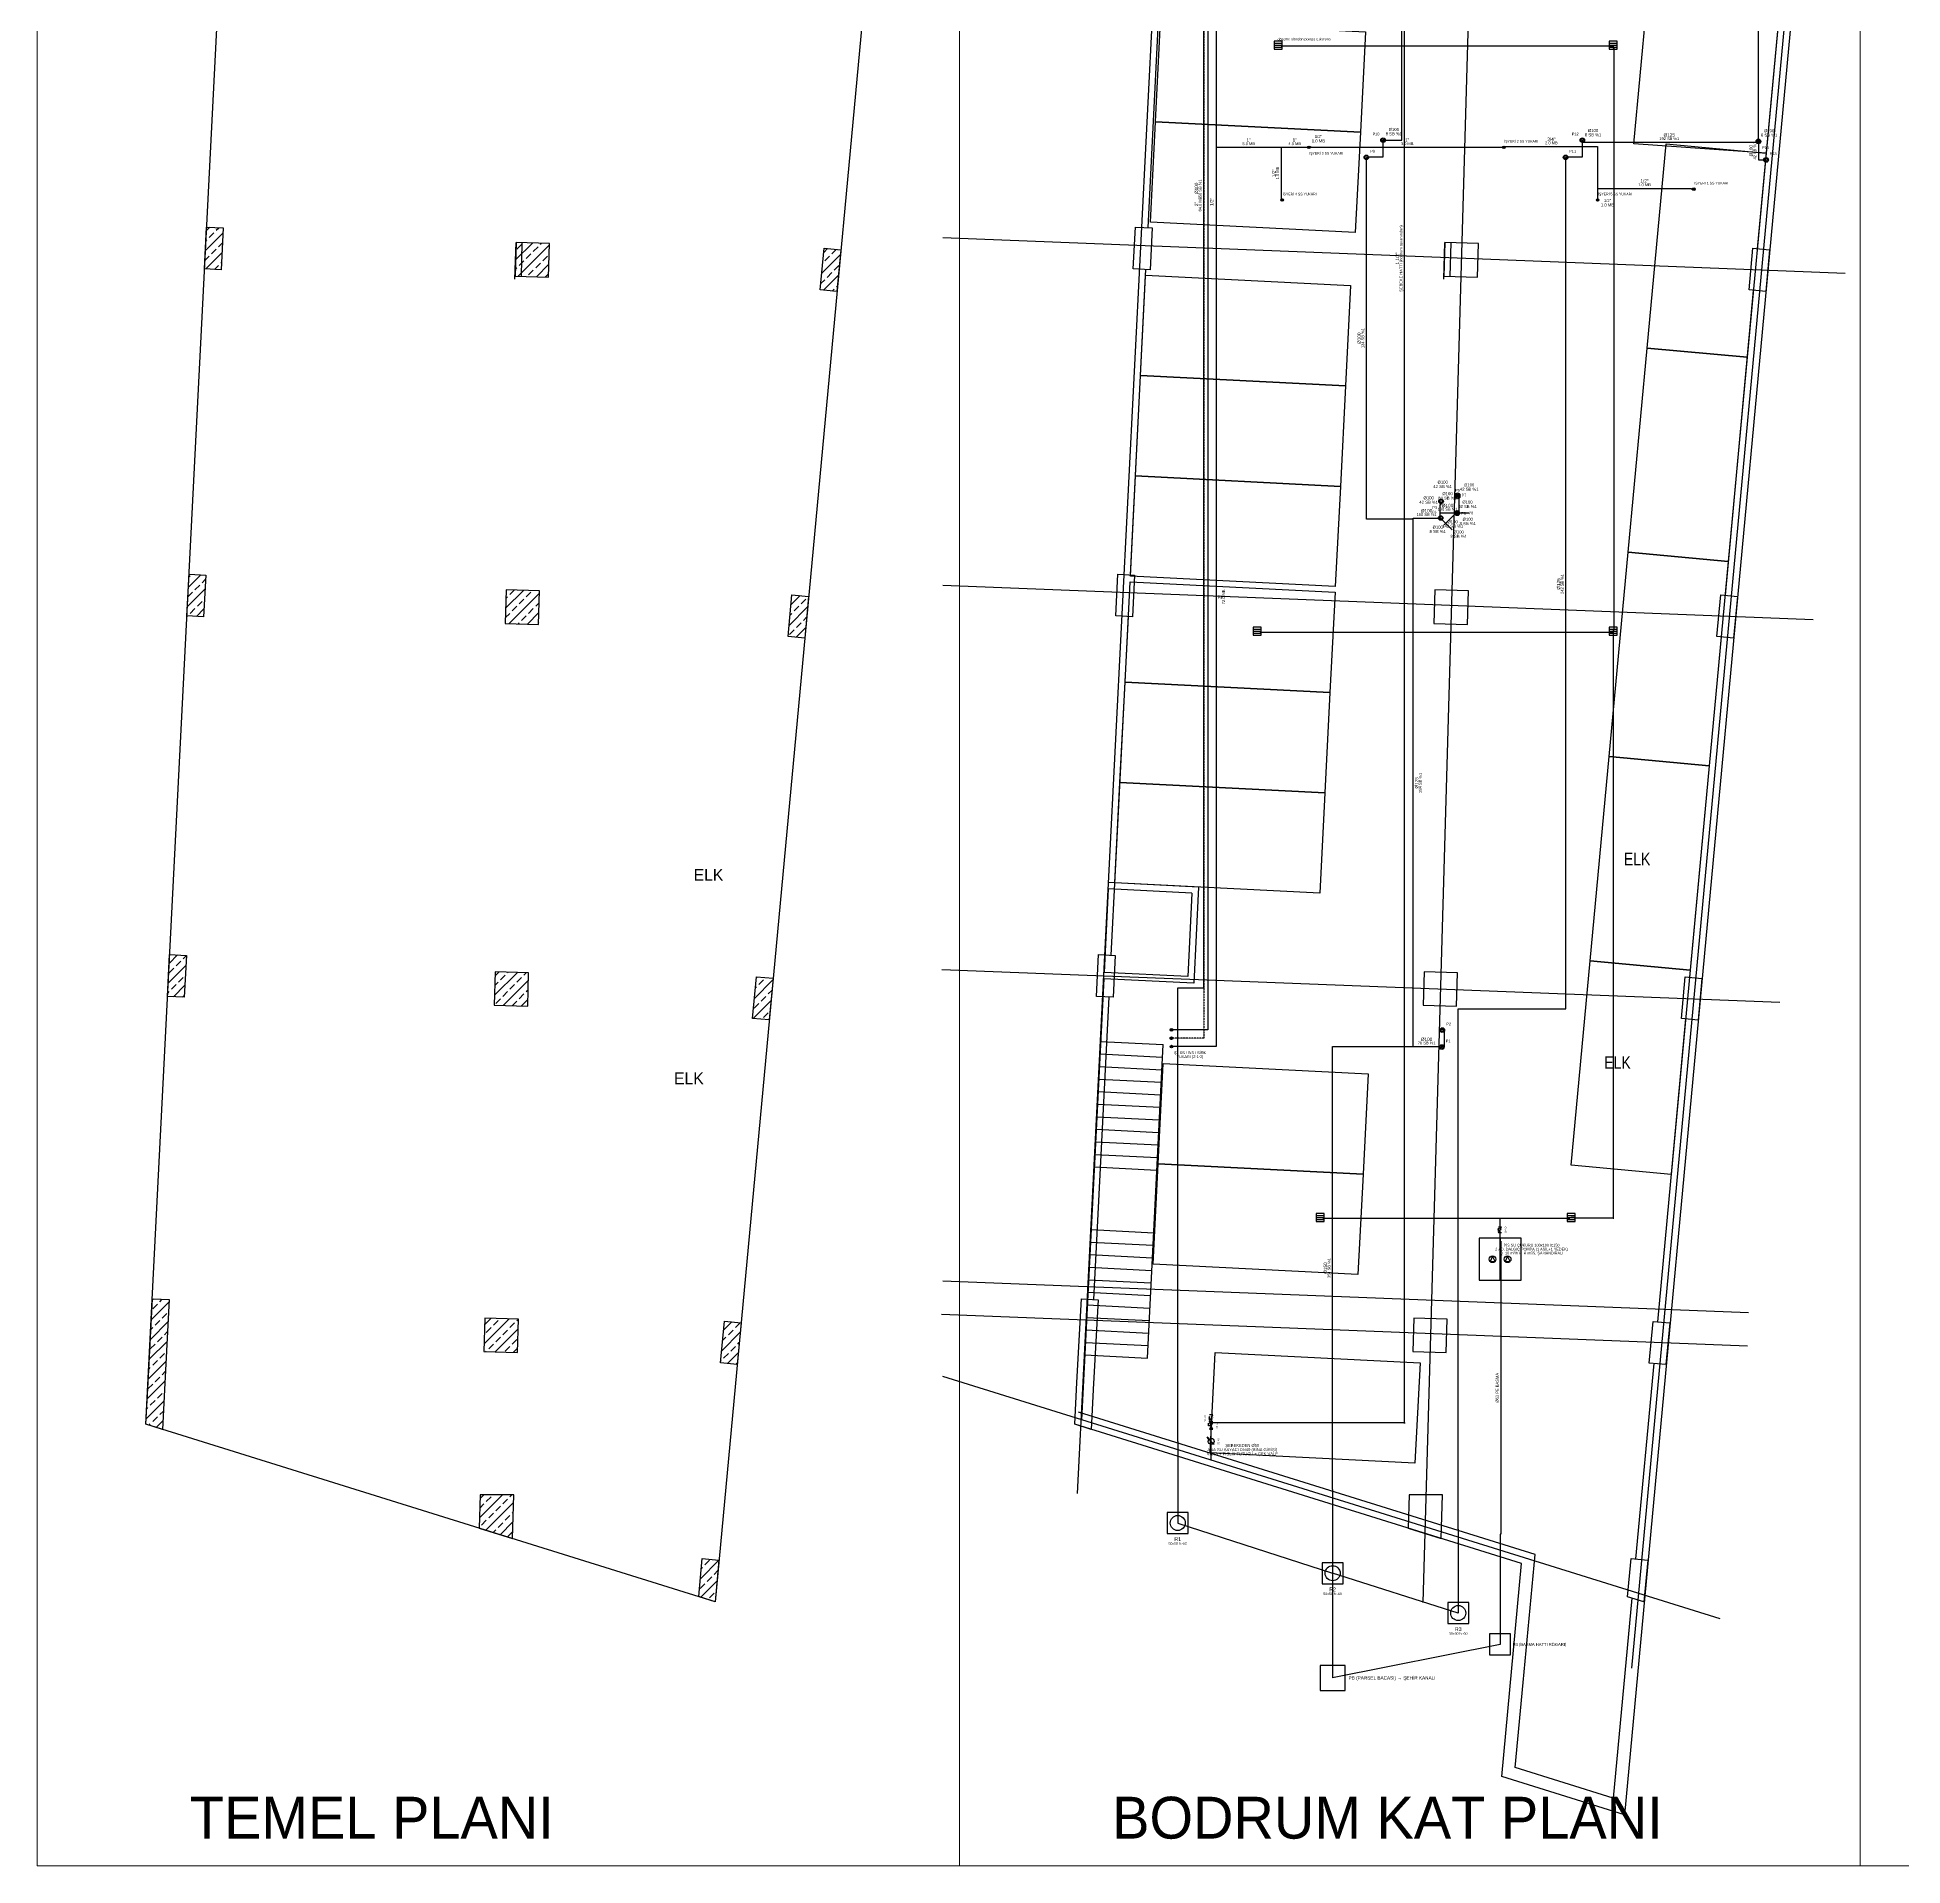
# Model space of a CAD drawing. Header units: centimetres. Extents: x 247996 to 315152, y -468471 to -440326.
# Drawn here: x 248039 to 252495, y -447827 to -443459 of the extents above; entities that cross this region are included whole.
import ezdxf
from ezdxf.enums import TextEntityAlignment as Align

# ---------------------------------------------------------------- set-up
doc = ezdxf.new("R2010")
doc.units = ezdxf.units.CM
doc.linetypes.add('0', pattern=[500, 500])
doc.linetypes.add('BASMA HATTI', pattern=[0.375, 0.25, -0.125])
for name, color, linetype, lineweight in [('SCOTT-ANTED', 144, 'CONTINUOUS', 0), ('SCOTT-MTY-PISSU-CAP', 211, 'CONTINUOUS', 30), ('SCOTT-MTY-SICAKSU-BORU', 1, 'BASMA HATTI', 30), ('SCOTT-MTY-SOGUKSU-BORU', 5, '0', 30), ('SCOTT-MTY-TEMIZSU-CAP', 101, 'CONTINUOUS', 30)]:
    doc.layers.add(name, color=color, linetype=linetype, lineweight=lineweight)
for name, color, linetype in [('SCOTT-MIM-GUNCEL-BODRUM', 8, 'Continuous'), ('SCOTT-MKDU0', 50, 'CONTINUOUS'), ('SCOTT-MTY-CİHAZ', 135, 'Continuous'), ('SCOTT-MTY-PISSU-BORU', 6, 'PIS'), ('SCOTT-MTY-PISSU-KOLON', 211, 'Continuous'), ('SCOTT-MTY-PISSU-KOLONNO', 211, 'Continuous'), ('SCOTT-MTY-ROGAR', 5, 'CONTINUOUS'), ('SCOTT-MTY-SAYAC', 3, 'Continuous'), ('SCOTT-MTY-SIRKULASYON-BORU', 31, 'Continuous'), ('SCOTT-MTY-TES-SAFT', 8, 'Continuous'), ('SCOTT-MTY-VANA', 1, 'Continuous')]:
    doc.layers.add(name, color=color, linetype=linetype)
doc.styles.add('CAP', font='wturkce.SHX', dxfattribs={"width": 0.65})
doc.styles.add('ROTAS', font='arial.ttf')
doc.styles.add('style1', font='AcadEref.ttf')
doc.linetypes.add('PIS', pattern='A,2.5,-0.09,[")",Standard,S=0.1,R=0,X=0,Y=-0.05],-0.035', length=2.625)

# ---------------------------------------------------------------- blocks, each defined once
blk = doc.blocks.new('T-KOLON-T')
blk.add_hatch(color=7).paths.add_polyline_path([(3, 0), (2.8, 1.1), (2.1, 2.1), (1.1, 2.8), (0, 3), (-1.1, 2.8), (-2.1, 2.1), (-2.8, 1.1), (-3, 0), (-2.8, -1.1), (-2.1, -2.1), (-1.1, -2.8), (0, -3), (1.1, -2.8), (2.1, -2.1), (2.8, -1.1)])
blk.add_circle((0, 0), 3)
blk = doc.blocks.new('MTY-SU SAYACI')
at = {"layer": 'SCOTT-MTY-VANA'}
blk.add_hatch(color=256, dxfattribs=at).paths.add_polyline_path([(9.8, 9.8), (5.6, 7), (7, 5.6)])
for p, q in [((-7.3, -7.3), (6.3, 6.3)), ((5.6, 7), (9.8, 9.8)), ((7, 5.6), (5.6, 7)), ((7, 5.6), (9.8, 9.8))]:
    blk.add_line(p, q, dxfattribs=at)
blk.add_circle((0, 0), 7, dxfattribs=at)
blk.add_attdef('CAP', (-2.3, -1.2), '', height=2.5, rotation=45, dxfattribs=at)
blk = doc.blocks.new('MTY-KURESEL VANA')
at = {"layer": 'SCOTT-MTY-VANA'}
for p, q in [((0, 0), (0, 8)), ((0, 8), (8, 8))]:
    blk.add_line(p, q, dxfattribs=at)
blk.add_lwpolyline([(-10, 5), (-10, -5), (10, 5), (10, -5), (-10, 5)], dxfattribs=at)
blk.add_attdef('CAP', (-1.1, -2.7), '', height=2.5, dxfattribs=at)
blk = doc.blocks.new('MTY-CEKVALF VANA')
at = {"layer": 'SCOTT-MTY-VANA'}
h = blk.add_hatch(color=256, dxfattribs=at)
edge = h.paths.add_edge_path()
edge.add_arc((-10, 5), 1.41, 180, 540, ccw=False)
for p, q in [((-10, -5), (-10, 5)), ((-10, 5), (10, -5)), ((-5.6, 5), (5.6, 5)), ((5.6, 5), (0, 7.3)), ((10, -5), (10, 5))]:
    blk.add_line(p, q, dxfattribs=at)
at = {"layer": 'SCOTT-MTY-VANA', "style": 'CAP', "width": 0.65}
blk.add_attdef('CAP', text='', height=5, rotation=153.4349, dxfattribs=at).set_placement((0, 0), align=Align.CENTER)
blk = doc.blocks.new('T-KOLON-P')
for radius in [5.5, 3.5]:
    blk.add_circle((0, 0), radius)
blk = doc.blocks.new('T-POMPA')
blk.add_lwpolyline([(-5, -6), (7, 0), (-5, 6)], close=True)
blk.add_circle((0, 0), 8)
blk = doc.blocks.new('T-YER-SUZGECI')
for p, q in [((-6, 4), (6, 4)), ((-6, 0), (6, 0)), ((-6, -4), (6, -4))]:
    blk.add_line(p, q)
blk.add_lwpolyline([(-8, -8), (8, -8), (8, 8), (-8, 8)], close=True)

msp = doc.modelspace()

# ---------------------------------------------------------------- linework, layer by layer
at = {"layer": 'SCOTT-ANTED'}
for p, q in [((248038.8, -440326.5), (248038.8, -447826.5)), ((250241.9, -440326.5), (250241.9, -447826.5)), ((252393.4, -440326.5), (252393.4, -447826.5)), ((276712.4, -447826.5), (248038.8, -447826.5))]:
    msp.add_line(p, q, dxfattribs=at)
at = {"layer": 'SCOTT-MIM-GUNCEL-BODRUM'}
for p, q in [((250523.5, -446937.7), (250734.2, -442784.9)), ((251474.6, -442784.9), (251348.2, -447197.8)), ((252271.7, -442784.9), (251847, -447355.1)), ((250201.8, -443937.6), (252357.5, -444022.3)), ((251398.7, -444037.2), (251401.2, -443949.7)), ((251413.9, -444030.1), (251416.2, -443950.1)), ((250201.8, -444768.2), (252280.6, -444850)), ((250821.1, -445324.3), (250821.1, -445324.3)), ((250597.2, -445493.2), (250587.1, -445692.9)), ((250797, -445503.3), (250597.2, -445493.2)), ((250812.7, -445489.1), (250598, -445478.2)), ((250812.7, -445489.1), (250801.1, -445718.8)), ((250797, -445503.3), (250786.8, -445703)), ((250199.3, -445685.6), (252201.2, -445764.3)), ((250586.3, -445707.9), (250532.9, -446761.4)), ((250801.1, -445718.8), (250586.3, -445707.9)), ((250786.8, -445703), (250587.1, -445692.9)), ((250577.2, -445887.7), (250727, -445895.3)), ((250578.7, -445857.7), (250728.5, -445865.3)), ((250690.6, -446614.3), (250728.5, -445865.3)), ((250575.7, -445917.6), (250725.5, -445925.2)), ((250572.7, -445977.5), (250722.5, -445985.1)), ((250574.2, -445947.6), (250724, -445955.2)), ((250571.1, -446007.5), (250720.9, -446015.1)), ((250571.1, -446007.5), (250720.9, -446015.1)), ((250568.1, -446067.4), (250717.9, -446075)), ((250569.6, -446037.5), (250719.4, -446045.1)), ((250566.6, -446097.4), (250716.4, -446105)), ((250563.5, -446157.3), (250713.4, -446164.9)), ((250565.1, -446127.4), (250714.9, -446134.9)), ((250554.4, -446337.1), (250704.2, -446344.7)), ((250555.9, -446307.1), (250705.8, -446314.7)), ((250552.9, -446367), (250702.7, -446374.6)), ((250201.8, -446429.5), (252126.8, -446505.2)), ((250549.9, -446427), (250699.7, -446434.6)), ((250551.4, -446397), (250701.2, -446404.6)), ((250548.4, -446456.9), (250698.2, -446464.5)), ((250548.4, -446456.9), (250698.2, -446464.5)), ((250198.6, -446509.5), (252123.7, -446585.1)), ((250545.3, -446516.9), (250695.1, -446524.4)), ((250546.8, -446486.9), (250696.6, -446494.5)), ((250543.8, -446546.8), (250693.6, -446554.4)), ((250540.8, -446606.7), (250690.6, -446614.3)), ((250542.3, -446576.8), (250692.1, -446584.4)), ((252058.8, -447237.2), (250201.8, -446658.2))]:
    msp.add_line(p, q, dxfattribs=at)
for points in [[(250405.6, -440499), (252222.4, -440505.1), (252252.9, -443150.8), (251829.9, -447705.1), (251537.1, -447613.8), (251584.3, -447105), (250517, -446772.2)], [(250692.1, -443914.2), (250728.6, -443195)], [(251897.6, -443225.6), (252213.7, -443247.8), (252168.4, -443735.7), (251852.3, -443713.5), (251897.6, -443225.6)], [(252213.7, -443247.8), (252147.2, -443964.2)], [(251211.5, -443446.1), (251199.4, -443685.8), (250710, -443661), (250722.1, -443421.3), (251211.5, -443446.1)], [(251199.4, -443685.8), (251187.2, -443925.5), (250697.9, -443900.7), (250710, -443661), (251199.4, -443685.8)], [(251929.4, -443713.5), (252168.4, -443735.7), (252123.1, -444223.6), (251884.1, -444201.4), (251929.4, -443713.5)], [(250662, -443912.6), (250701.9, -443914.7), (250696.9, -444014.5), (250656.9, -444012.5), (250662, -443912.6)], [(251401.2, -443949.7), (251398.9, -444029.6), (251478.9, -444031.9), (251481.2, -443952), (251401.2, -443949.7)], [(252137.1, -443963.2), (252176.9, -443966.9), (252167.6, -444066.5), (252127.8, -444062.8), (252137.1, -443963.2)], [(250650.1, -444743.2), (250687.1, -444014)], [(251175.8, -444052.4), (251163.6, -444292.1), (250674.2, -444267.3), (250686.4, -444027.6), (251175.8, -444052.4)], [(252137.9, -444063.7), (252070.3, -444791.9)], [(251884.1, -444201.4), (252123.1, -444223.6), (252077.8, -444711.5), (251838.8, -444689.3), (251884.1, -444201.4)], [(251163.6, -444292.1), (251151.5, -444531.8), (250662.1, -444507), (250674.2, -444267.3), (251163.6, -444292.1)], [(251151.5, -444531.8), (251139.3, -444771.4), (250650, -444746.7), (250662.1, -444507), (251151.5, -444531.8)], [(251838.8, -444689.3), (252077.8, -444711.5), (252032.5, -445199.4), (251793.5, -445177.2), (251838.8, -444689.3)], [(250620, -444741.7), (250659.9, -444743.7), (250654.8, -444843.6), (250614.9, -444841.5), (250620, -444741.7)], [(251138.7, -444784.6), (251126.5, -445024.3), (250637.2, -444999.6), (250649.3, -444759.9), (251138.7, -444784.6)], [(251377.4, -444779.3), (251375.1, -444859.3), (251455.1, -444861.6), (251457.4, -444781.6), (251377.4, -444779.3)], [(252060.1, -444791), (252100, -444794.7), (252090.7, -444894.3), (252050.9, -444890.6), (252060.1, -444791)], [(250604.1, -445651.9), (250645.1, -444843.1)], [(252061.1, -444891.5), (251985.6, -445704.3)], [(251126.5, -445024.3), (251114.4, -445264), (250625, -445239.2), (250637.2, -444999.6), (251126.5, -445024.3)], [(251793.5, -445177.2), (252032.5, -445199.4), (251987.2, -445687.3), (251748.2, -445665.1), (251793.5, -445177.2)], [(251114.4, -445264), (251102.3, -445503.7), (250612.9, -445478.9), (250625, -445239.2), (251114.4, -445264)], [(250573.8, -445650.3), (250613.7, -445652.4), (250608.6, -445752.2), (250568.7, -445750.2), (250573.8, -445650.3)], [(251748.2, -445665.1), (251987.2, -445687.3), (251941.9, -446175.2), (251702.9, -446153), (251748.2, -445665.1)], [(251351.3, -445691.3), (251349, -445771.3), (251429, -445773.6), (251431.3, -445693.6), (251351.3, -445691.3)], [(251975.2, -445703.4), (252015, -445707.1), (252005.8, -445806.6), (251966, -445802.9), (251975.2, -445703.4)], [(250562.5, -446474.1), (250599.1, -445751.7)], [(251976.3, -445803.9), (251909.2, -446527.3)], [(251217.9, -445935.2), (251205.8, -446174.9), (250716.4, -446150.1), (250728.5, -445910.4), (251217.9, -445935.2)], [(251205.8, -446174.9), (251193.6, -446414.6), (250704.3, -446389.8), (250716.4, -446150.1), (251205.8, -446174.9)], [(250522.1, -446672.3), (250533, -446472.6)], [(250533, -446472.6), (250573, -446474.6), (250562, -446674.4)], [(251326.8, -446518.6), (251324.5, -446598.6), (251404.4, -446600.9), (251406.7, -446520.9), (251326.8, -446518.6)], [(251898.7, -446526.3), (251938.6, -446530), (251929.3, -446629.6), (251889.5, -446625.9), (251898.7, -446526.3)], [(251341.8, -446625.6), (251329.7, -446865.3), (250840.3, -446840.5), (250852.5, -446600.9), (251341.8, -446625.6)], [(250855.4, -446622.3), (250855.4, -446622.3)], [(251899.9, -446626.9), (251856.5, -447093.8)], [(250562, -446674.3), (250556.4, -446784.5), (250517, -446772.2), (250522.1, -446672.3)], [(250536.9, -446673), (250536.9, -446673)], [(250536.9, -446673.1), (250536.9, -446673.1)], [(251847.9, -447187.2), (251803.5, -447665.4), (251569.2, -447592.4), (251588.1, -447388.8), (251616.5, -447083.6), (250526, -446743.5)], [(251315.5, -446940.5), (251313.2, -447020.4), (251392.6, -447045.2), (251395.6, -446940.5), (251315.5, -446940.5)], [(251846.1, -447092.9), (251885.9, -447096.6), (251876.7, -447196.1), (251837.6, -447184), (251846.1, -447092.9)]]:
    msp.add_lwpolyline(points, dxfattribs=at)
at = {"layer": 'SCOTT-MKDU0', "color": 8, "ltscale": 0.03}
for p, q in [((248438.2, -444012.4), (248443.2, -443912.5)), ((248440.4, -443968.3), (248482.6, -443926.2)), ((248442.8, -443921), (248450.9, -443912.9)), ((248443.2, -443912.5), (248483.2, -443914.6)), ((248449.2, -443937.1), (248460.4, -443925.9)), ((248466, -443920.3), (248472.3, -443914)), ((248483.2, -443914.6), (248478.1, -444014.4)), ((248439.2, -443992), (248449.2, -443982)), ((248441.1, -444012.5), (248480.2, -443973.5)), ((248441.6, -443944.7), (248443.5, -443942.7)), ((248454.8, -443976.4), (248466, -443965.2)), ((248471.6, -443959.6), (248481.4, -443949.8)), ((249179.9, -444037), (249182.4, -443949.6)), ((249182.4, -443949.6), (249180.2, -444029.5)), ((249181.3, -443990.8), (249221.4, -443950.7)), ((249262.4, -443951.8), (249182.4, -443949.6)), ((249184.4, -443965.2), (249195.6, -443954)), ((249187.2, -444029.7), (249262.3, -443954.6)), ((249195.1, -444029.9), (249197.4, -443950)), ((249206.9, -443987.6), (249218.1, -443976.4)), ((249223.7, -443970.8), (249234.9, -443959.6)), ((249240.5, -443954), (249243.2, -443951.3)), ((249246.2, -443993.3), (249257.4, -443982)), ((249260.1, -444031.8), (249262.4, -443951.8)), ((249909, -444062.7), (249918.3, -443963.1)), ((249912.8, -444022.6), (249957.1, -443978.3)), ((249917.4, -443973.1), (249926.6, -443963.9)), ((249918.3, -443963.1), (249958.1, -443966.8)), ((249919.7, -443993.3), (249930.9, -443982)), ((249936.5, -443976.4), (249947.1, -443965.8)), ((249958.1, -443966.8), (249948.9, -444066.4)), ((248478.1, -444014.4), (248438.2, -444012.4)), ((248462.5, -444013.6), (248471.6, -444004.5)), ((248477.2, -443998.9), (248479, -443997.1)), ((249180.2, -444029.5), (249260.1, -444031.8)), ((249180.6, -444013.9), (249184.4, -444010.1)), ((249190, -444004.5), (249201.3, -443993.3)), ((249212.5, -444026.9), (249223.7, -444015.7)), ((249229.3, -444010.1), (249240.5, -443998.9)), ((249230.9, -444031), (249261, -444000.9)), ((249252.7, -444031.6), (249260.3, -444024)), ((249916.9, -444063.4), (249952.5, -444027.8)), ((249925.3, -444032.6), (249936.5, -444021.3)), ((249942.1, -444015.7), (249953.3, -444004.5)), ((249948.9, -444066.4), (249909, -444062.7)), ((249910.5, -444047.4), (249919.7, -444038.2)), ((249937.4, -444065.3), (249942.1, -444060.6)), ((249947.7, -444055), (249950.2, -444052.6)), ((248396.1, -444841.4), (248401.2, -444741.6)), ((248399.6, -444772.4), (248429.1, -444743)), ((248401.2, -444741.6), (248441.2, -444743.6)), ((248441.2, -444743.6), (248436.1, -444843.4)), ((248397.2, -444819.7), (248439.4, -444777.5)), ((248398.6, -444795.9), (248409.9, -444784.6)), ((248400.8, -444748.8), (248404.3, -444745.4)), ((248415.5, -444779), (248426.7, -444767.8)), ((248432.3, -444762.2), (248440.6, -444753.9)), ((249158.7, -444779.2), (249156.4, -444859.2)), ((249157.4, -444822.9), (249199.9, -444780.4)), ((249238.6, -444781.5), (249158.7, -444779.2)), ((249165.7, -444859.5), (249238.5, -444786.7)), ((249167.6, -444790.3), (249178, -444779.8)), ((249206.9, -444795.9), (249218.1, -444784.6)), ((249236.4, -444861.5), (249238.6, -444781.5)), ((248404.3, -444835.2), (248415.5, -444823.9)), ((248419.3, -444842.6), (248437, -444824.8)), ((248421.1, -444818.3), (248432.3, -444807.1)), ((248437.9, -444801.5), (248438.2, -444801.2)), ((249158.1, -444799.7), (249162, -444795.9)), ((249173.2, -444829.5), (249184.4, -444818.3)), ((249190, -444812.7), (249201.3, -444801.5)), ((249212.5, -444835.2), (249223.7, -444823.9)), ((249229.3, -444818.3), (249237.8, -444809.8)), ((249832.1, -444890.5), (249841.4, -444790.9)), ((249834.6, -444864.1), (249878.9, -444819.8)), ((249839.2, -444814.6), (249861.1, -444792.7)), ((249841.4, -444790.9), (249881.2, -444794.6)), ((249846.7, -444829.5), (249857.9, -444818.3)), ((249863.5, -444812.7), (249874.8, -444801.5)), ((249881.2, -444794.6), (249872, -444894.2)), ((249880.4, -444795.9), (249881.2, -444795.1)), ((248436.1, -444843.4), (248396.1, -444841.4)), ((248397.9, -444841.5), (248398.6, -444840.8)), ((249156.4, -444859.2), (249236.4, -444861.5)), ((249156.8, -444846), (249167.6, -444835.2)), ((249187.5, -444860.1), (249190, -444857.6)), ((249195.6, -444852), (249206.9, -444840.8)), ((249209.4, -444860.7), (249237.2, -444832.9)), ((249234.9, -444857.6), (249236.5, -444856)), ((249835.5, -444885.7), (249846.7, -444874.5)), ((249836.9, -444839.4), (249841.1, -444835.2)), ((249851.4, -444892.3), (249874.3, -444869.3)), ((249852.3, -444868.8), (249863.5, -444857.6)), ((249869.2, -444852), (249876.6, -444844.6)), ((249872, -444894.2), (249832.1, -444890.5)), ((248349.9, -445750.1), (248355, -445650.2)), ((248351.6, -445718.5), (248393.7, -445676.4)), ((248354, -445671.2), (248374, -445651.2)), ((248355, -445650.2), (248394.9, -445652.2)), ((248370.6, -445677.1), (248381.8, -445665.8)), ((248387.4, -445660.2), (248394.9, -445652.7)), ((248394.9, -445652.2), (248389.9, -445752.1)), ((248353.7, -445693.9), (248365, -445682.7)), ((248359.4, -445733.2), (248370.6, -445722)), ((248364.2, -445750.8), (248391.3, -445723.7)), ((248376.2, -445716.3), (248387.4, -445705.1)), ((249132.6, -445691.2), (249130.3, -445771.2)), ((249130.9, -445747.4), (249185.6, -445692.7)), ((249131.6, -445724.3), (249139.5, -445716.3)), ((249132.3, -445701.1), (249141.9, -445691.5)), ((249212.5, -445693.5), (249132.6, -445691.2)), ((249145.1, -445710.7), (249156.4, -445699.5)), ((249151.4, -445771.8), (249212, -445711.2)), ((249162, -445693.9), (249163.7, -445692.1)), ((249167.6, -445733.2), (249178.8, -445722)), ((249184.4, -445716.3), (249195.6, -445705.1)), ((249201.3, -445699.5), (249207.4, -445693.4)), ((249210.2, -445773.5), (249212.5, -445693.5)), ((249747.2, -445802.8), (249756.5, -445703.2)), ((249751.7, -445755.2), (249796.1, -445710.9)), ((249756.4, -445705.7), (249758.6, -445703.4)), ((249756.5, -445703.2), (249796.3, -445706.9)), ((249762.5, -445722), (249773.7, -445710.7)), ((249796.3, -445706.9), (249787, -445806.5)), ((248389.9, -445752.1), (248349.9, -445750.1)), ((248350.5, -445742.1), (248353.7, -445738.8)), ((248385.5, -445751.9), (248390.1, -445747.3)), ((249133.9, -445766.9), (249145.1, -445755.6)), ((249150.7, -445750), (249162, -445738.8)), ((249173.2, -445772.4), (249184.4, -445761.3)), ((249190, -445755.6), (249201.3, -445744.4)), ((249195.1, -445773), (249210.7, -445757.4)), ((249206.9, -445738.8), (249211.3, -445734.3)), ((249748.9, -445803), (249791.4, -445760.4)), ((249751.3, -445778.1), (249762.5, -445766.9)), ((249754, -445730.4), (249756.9, -445727.6)), ((249768.1, -445761.3), (249779.4, -445750)), ((249785, -445744.4), (249793.7, -445735.7)), ((249130.3, -445771.2), (249210.2, -445773.5)), ((249787, -445806.5), (249747.2, -445802.8)), ((249773.7, -445800.5), (249785, -445789.3)), ((248303.3, -446672.2), (248314.3, -446472.5)), ((248311.6, -446521.8), (248354, -446479.5)), ((248314.2, -446474.3), (248316, -446472.5)), ((248314.3, -446472.5), (248354.2, -446474.5)), ((248331.3, -446479.7), (248337.3, -446473.6)), ((248354.2, -446474.5), (248343.3, -446674.3)), ((248314.5, -446496.5), (248325.7, -446485.3)), ((248320.1, -446535.8), (248331.3, -446524.6)), ((248336.9, -446519), (248348.1, -446507.7)), ((249108, -446518.5), (249105.7, -446598.5)), ((249106.2, -446580.3), (249166.3, -446520.2)), ((249107.6, -446534.1), (249122.7, -446519)), ((249188, -446520.8), (249108, -446518.5)), ((249128.3, -446535.8), (249139.5, -446524.6)), ((249184.4, -446524.6), (249188, -446521)), ((249185.7, -446600.8), (249188, -446520.8)), ((248309, -446569.3), (248351.4, -446527)), ((248310.3, -446545.6), (248314.5, -446541.4)), ((248325.7, -446575.1), (248336.9, -446563.9)), ((248342.5, -446558.2), (248350, -446550.7)), ((249111.4, -446552.6), (249122.7, -446541.4)), ((249132.2, -446599.3), (249187.3, -446544.1)), ((249133.9, -446575.1), (249145.1, -446563.9)), ((249150.7, -446558.2), (249162, -446547)), ((249167.6, -446541.4), (249178.8, -446530.2)), ((249173.2, -446580.7), (249184.4, -446569.5)), ((249670.7, -446625.8), (249680, -446526.2)), ((249673.6, -446596.7), (249717.8, -446552.5)), ((249675.8, -446572), (249683.9, -446563.9)), ((249678.1, -446547.3), (249697.5, -446527.8)), ((249680, -446526.2), (249719.8, -446529.9)), ((249689.6, -446558.2), (249700.8, -446547)), ((249706.4, -446541.4), (249717.6, -446530.2)), ((249719.8, -446529.9), (249710.6, -446629.5)), ((248306.4, -446616.9), (248348.7, -446574.5)), ((248308.8, -446591.9), (248320.1, -446580.7)), ((248331.3, -446614.4), (248342.5, -446603.1)), ((249105.7, -446598.5), (249185.7, -446600.8)), ((249110.4, -446598.6), (249111.4, -446597.5)), ((249117.1, -446591.9), (249128.3, -446580.7)), ((249156.4, -446597.5), (249167.6, -446586.3)), ((249175.8, -446600.5), (249186, -446590.4)), ((249678.3, -446614.4), (249689.6, -446603.1)), ((249687.8, -446627.4), (249713.3, -446601.9)), ((249695.2, -446597.5), (249706.4, -446586.3)), ((249712, -446580.7), (249715.5, -446577.2)), ((248303.8, -446664.4), (248346.1, -446622)), ((248305.1, -446640.6), (248308.8, -446636.8)), ((248314.5, -446631.2), (248325.7, -446620)), ((248320.1, -446670.5), (248331.3, -446659.3)), ((248336.9, -446653.7), (248344.8, -446645.7)), ((249710.6, -446629.5), (249670.7, -446625.8)), ((249671.3, -446621.4), (249672.7, -446620)), ((249708.3, -446629.3), (249711, -446626.6)), ((248298.3, -446772.1), (248303.3, -446672.2)), ((248301.3, -446711.7), (248339, -446674)), ((248303.2, -446687.3), (248314.5, -446676.1)), ((248318.2, -446672.9), (248318.2, -446672.9)), ((248318.2, -446673), (248318.2, -446673)), ((248325.7, -446709.8), (248336.9, -446698.6)), ((248343.3, -446674.2), (248337.7, -446784.4)), ((248339, -446674), (248343.5, -446669.5)), ((248298.9, -446759), (248341.1, -446716.8)), ((248300.1, -446735.3), (248303.2, -446732.2)), ((248308.8, -446726.6), (248320.1, -446715.4)), ((248331.3, -446749.1), (248339.9, -446740.5)), ((248337.7, -446784.4), (248298.3, -446772.1)), ((248305.9, -446774.4), (248308.8, -446771.5)), ((248314.5, -446765.9), (248325.7, -446754.7)), ((248323, -446779.8), (248338.7, -446764.1)), ((249096.8, -446940.4), (249094.5, -447020.3)), ((249095.2, -446995.5), (249150.2, -446940.4)), ((249095.8, -446972.4), (249105.8, -446962.4)), ((249096.5, -446949.2), (249105.3, -446940.4)), ((249176.8, -446940.4), (249096.8, -446940.4)), ((249110.3, -447025.3), (249176.3, -446959.3)), ((249111.4, -446956.7), (249122.7, -446945.5)), ((249133.9, -446979.2), (249145.1, -446968)), ((249150.7, -446962.4), (249162, -446951.1)), ((249167.6, -446945.5), (249172.7, -446940.4)), ((249173.8, -447045.1), (249176.8, -446940.4)), ((249100.2, -447012.9), (249111.4, -447001.6)), ((249117.1, -446996), (249128.3, -446984.8)), ((249139.5, -447018.5), (249150.7, -447007.3)), ((249144.5, -447035.9), (249174.9, -447005.5)), ((249156.4, -447001.6), (249167.6, -446990.4)), ((249173.2, -446984.8), (249175.6, -446982.4)), ((249094.5, -447018.6), (249094.6, -447018.5)), ((249094.5, -447020.3), (249173.8, -447045.1)), ((249127.4, -447030.6), (249133.9, -447024.1)), ((249162, -447040.9), (249173.2, -447029.7)), ((249618.9, -447183.9), (249627.3, -447092.8)), ((249622.8, -447141.3), (249667.1, -447097)), ((249627.3, -447092.8), (249667.2, -447096.5)), ((249633.4, -447108.3), (249644.7, -447097.1)), ((249667.2, -447096.5), (249657.9, -447196)), ((249623.7, -447185.4), (249662.5, -447146.5)), ((249625.1, -447116.6), (249627.8, -447113.9)), ((249639, -447147.6), (249650.3, -447136.4)), ((249655.9, -447130.7), (249664.8, -447121.8)), ((249657.9, -447196), (249618.9, -447183.9)), ((249622.2, -447164.4), (249633.4, -447153.2)), ((249644.7, -447186.9), (249655.9, -447175.6))]:
    msp.add_line(p, q, dxfattribs=at)
msp.add_lwpolyline([(248186.8, -440498.9), (250003.6, -440505.1), (250033.8, -443138.9), (250034, -443150.8), (250024.8, -443250.4), (249657.9, -447196), (248298.3, -446772.1), (248484.8, -443093.5), (248484.8, -443083.8), (248187.2, -443072.9), (248186.8, -440498.9)], dxfattribs=at)
at = {"layer": 'SCOTT-MTY-PISSU-BORU'}
for points in [[(250763, -446813), (250763, -445730), (250825, -445730), (250825, -441910), (250475, -441910), (250475, -441908), (250469.5, -441908)], [(251253.6, -443705), (251298.2, -443705), (251298.2, -442200), (251300, -442200), (251300, -442144.2), (251199.2, -442144.2)], [(252150, -443708), (252150, -442205.9)], [(251003, -443478), (251010, -443478), (251010, -443480), (251803, -443480)], [(251803, -443478), (251803, -443485), (251805, -443485), (251805, -444875), (251803, -444875), (251803, -444880)], [(251325, -444610), (251213.6, -444610), (251213.6, -443746), (251220, -443746), (251220, -443745), (251253.6, -443745), (251253.6, -443705)], [(251253.6, -443705), (251253.6, -443704.9)], [(251433, -447023), (251433, -445780), (251690, -445780), (251690, -443750), (251689.5, -443750), (251689.5, -443746), (251695, -443746), (251695, -443745), (251729.5, -443745), (251729.5, -443710)], [(251729.5, -443710), (251729.5, -443704.9)], [(251729.5, -443710), (252145, -443710), (252145, -443708), (252150, -443708)], [(252150, -443708), (252150, -443752.1), (252168.5, -443752.1)], [(252150, -443708), (252150.1, -443708)], [(251430, -444595.2), (251430, -444595), (251435, -444595), (251435, -444555), (251431.6, -444555)], [(251431.6, -444555), (251431.5, -444555), (251431.5, -444556)], [(251431.6, -444555), (251431.6, -444552.9)], [(251325, -444610), (251325, -444607.5), (251390, -444607.5)], [(251390, -444595), (251390, -444575), (251392.1, -444575), (251392.1, -444567.7)], [(251390, -444607.5), (251390, -444595)], [(251390, -444595), (251425, -444595), (251425, -444595.2)], [(251390, -444607.5), (251391, -444607.5)], [(251425, -444595.2), (251430, -444595.2)], [(251425, -444595.2), (251425, -444596.1), (251430.4, -444596.1)], [(251430, -444595.2), (251430.4, -444595.2)], [(251325, -445870), (251325, -444610)], [(250953, -444878), (250960, -444878), (250960, -444880), (251803, -444880)], [(251803, -444878), (251803, -446280), (251805, -446280), (251710, -446280), (251710, -446278), (251703, -446278)], [(251325, -445870), (251390, -445870), (251390, -445871.2), (251393.9, -445871.2), (251393.9, -445870), (251400, -445870), (251400, -445830), (251395, -445830), (251395, -445830.6)], [(251133, -446928), (251133, -445870), (251325, -445870)], [(251103, -446278), (251110, -446278), (251110, -446280), (251535, -446280)], [(251533, -446428), (251533, -446280), (251700, -446280), (251700, -446278), (251703, -446278)], [(251533, -446328), (251533, -446335), (251535, -446335), (251535, -447035), (251533, -447035), (251533, -447038), (251533, -447298)], [(250763, -446813), (250763, -447008)], [(251133, -446928), (251133, -447128)], [(250763, -447008), (251133, -447128)], [(251433, -447023), (251433, -447223)], [(251433, -447223), (251133, -447128)], [(251133, -447128), (251133, -447378)], [(251533, -447298), (251133, -447378)]]:
    msp.add_lwpolyline(points, dxfattribs=at)
msp.add_lwpolyline([(251483, -446428), (251583, -446428), (251583, -446328), (251483, -446328)], close=True, dxfattribs=at)
at = {"layer": 'SCOTT-MTY-PISSU-CAP'}
for p, q in [((251390.5, -444607.5), (251418.5, -444635.5)), ((251427.7, -444596.1), (251399.7, -444624.1))]:
    msp.add_line(p, q, dxfattribs=at)
at = {"layer": 'SCOTT-MTY-PISSU-KOLONNO'}
msp.add_line((251430.4, -444595.2), (251458.4, -444595.2), dxfattribs=at)
at = {"layer": 'SCOTT-MTY-ROGAR'}
for points in [[(250738, -447033), (250788, -447033), (250788, -446983), (250738, -446983)], [(251108, -447153), (251158, -447153), (251158, -447103), (251108, -447103)], [(251408, -447248), (251458, -447248), (251458, -447198), (251408, -447198)], [(251508, -447323), (251558, -447323), (251558, -447273), (251508, -447273)], [(251103, -447408), (251163, -447408), (251163, -447348), (251103, -447348)]]:
    msp.add_lwpolyline(points, close=True, dxfattribs=at)
for centre in [(250763, -447008), (251133, -447128), (251433, -447223)]:
    msp.add_circle(centre, 18, dxfattribs=at)
at = {"layer": 'SCOTT-MTY-SICAKSU-BORU'}
msp.add_lwpolyline([(250850, -441820), (250850, -441865), (250825, -441865), (250825, -445850), (250748, -445850)], dxfattribs=at)
at = {"layer": 'SCOTT-MTY-SIRKULASYON-BORU'}
msp.add_lwpolyline([(251363, -441118), (251140, -441118), (251140, -441810), (250450, -441810), (250450, -441835), (250448, -441835), (250448, -441845), (250450, -441845), (250450, -441875), (250835, -441875), (250835, -445830), (250748, -445830)], dxfattribs=at)
at = {"layer": 'SCOTT-MTY-SOGUKSU-BORU'}
for points in [[(250843, -446768), (251305, -446768), (251305, -446770), (251305, -441205), (251375, -441205), (251375, -440710), (251035, -440710), (251035, -440708), (251028, -440708)], [(250855, -441800), (250855, -443722)], [(250855, -443722), (250855, -445870), (250748, -445870)], [(250855, -443722), (251010, -443722)], [(251010, -443722), (251010, -443845), (251012.5, -443845), (251012.5, -443848)], [(251010, -443722), (251075, -443722)], [(251075, -443722), (251075, -443720), (251080, -443720), (251080, -443722), (251542, -443722)], [(251075, -443722), (251076, -443722)], [(251542, -443722), (251545, -443722), (251545, -443720), (251766, -443720), (251766, -443820)], [(251766, -443820), (251990, -443820), (251990, -443821.9), (251996, -443821.9)], [(251766, -443820), (251766, -443848)], [(250843, -446858), (250843, -446768)]]:
    msp.add_lwpolyline(points, dxfattribs=at)

# ---------------------------------------------------------------- block references
at = {"layer": 'SCOTT-MTY-CİHAZ', "rotation": 90}
for p in [(251515, -446378), (251551, -446378)]:
    msp.add_blockref('T-POMPA', p, dxfattribs=at)
at = {"layer": 'SCOTT-MTY-PISSU-BORU', "xscale": 1.2, "yscale": 1.2}
for p in [(251003, -443478), (251803, -443478), (250953, -444878), (251803, -444878), (251103, -446278), (251703, -446278)]:
    msp.add_blockref('T-YER-SUZGECI', p, dxfattribs=at)
at = {"layer": 'SCOTT-MTY-PISSU-KOLON'}
for p in [(251253.6, -443704.9), (251729.5, -443704.9), (252150.1, -443708), (251213.6, -443746), (251689.5, -443746), (252168.5, -443752.1), (251392.1, -444567.7), (251431.5, -444556), (251431.6, -444552.9), (251391, -444607.5), (251430.4, -444595.2), (251430.4, -444596.1), (251395, -445830.6), (251393.9, -445871.2)]:
    msp.add_blockref('T-KOLON-P', p, dxfattribs=at)
at = {"layer": 'SCOTT-MTY-SAYAC'}
ref = msp.add_blockref('MTY-SU SAYACI', (250843, -446813), dxfattribs=dict(at, rotation=90))
ref.add_attrib('CAP', 'DN40', (250844.2, -446815.3), dxfattribs={"height": 2.5, "rotation": 135})
at = {"layer": 'SCOTT-MTY-SICAKSU-BORU'}
msp.add_blockref('T-KOLON-T', (250748, -445850), dxfattribs=at)
at = {"layer": 'SCOTT-MTY-SIRKULASYON-BORU'}
msp.add_blockref('T-KOLON-T', (250748, -445830), dxfattribs=at)
at = {"layer": 'SCOTT-MTY-SOGUKSU-BORU'}
for p in [(251076, -443722), (251542, -443722), (251012.5, -443848), (251766, -443848), (251995.9, -443821.9), (250748, -445870)]:
    msp.add_blockref('T-KOLON-T', p, dxfattribs=at)
at = {"layer": 'SCOTT-MTY-VANA'}
ref = msp.add_blockref('MTY-CEKVALF VANA', (251533, -446308), dxfattribs=dict(at, xscale=0.7, yscale=0.7, rotation=90))
ref.add_attrib('CAP', 'DN50', (251534.9, -446304.3), dxfattribs={"height": 3.5, "rotation": 243.4349, "style": 'CAP'})
at = {"layer": 'SCOTT-MTY-VANA', "xscale": 0.8, "yscale": 0.8, "rotation": 90}
msp.add_blockref('MTY-KURESEL VANA', (250843, -446776), dxfattribs=at).add_auto_attribs({'CAP': 'DN40'})
at = {"layer": 'SCOTT-MTY-VANA'}
ref = msp.add_blockref('MTY-CEKVALF VANA', (250843, -446758), dxfattribs=dict(at, xscale=0.8, yscale=0.8, rotation=90))
ref.add_attrib('CAP', 'DN40', (250845.1, -446753.7), dxfattribs={"height": 4, "rotation": 243.4349, "style": 'CAP'})

# ---------------------------------------------------------------- texts
at = {"layer": 'SCOTT-MIM-GUNCEL-BODRUM', "style": 'ROTAS', "width": 0.8}
for p in [(251828.6, -445446), (251781.8, -445932.1)]:
    msp.add_text('ELK', height=30, dxfattribs=at).set_placement(p, align=Align.BOTTOM_LEFT)
at = {"layer": 'SCOTT-MKDU0', "color": 8, "ltscale": 0.03, "style": 'style1'}
for p in [(249606.8, -445473.9), (249559.9, -445959.9)]:
    msp.add_text('ELK', height=28, dxfattribs=at).set_placement(p)
at = {"layer": 'SCOTT-MKDU0', "color": 8, "ltscale": 0.03, "char_height": 100, "attachment_point": 1}
for s, insert in [('TEMEL PLANI', (248403.2, -447661.9)), ('BODRUM KAT PLANI', (250606.3, -447661.9))]:
    msp.add_mtext_dynamic_manual_height_columns(s, width=6918.504, gutter_width=6, heights=[0], dxfattribs=dict(at, insert=insert))
at = {"layer": 'SCOTT-MTY-PISSU-CAP', "style": 'ROTAS', "width": 0.8}
for s, height, p in [('döşeme altından pompa çukuruna', 6, (251064.9, -443463.6)), ('8 SB %1', 7.2, (251279.2, -443689.7)), ('Ø100', 7.2, (251279.2, -443679.3)), ('8 SB %1', 7.2, (251755.1, -443692.2)), ('Ø100', 7.2, (251755.1, -443681.8)), ('192 SB %1', 6.8, (251937.2, -443701.4)), ('Ø125', 8, (251937.2, -443692.6)), ('8 SB %1', 7.2, (252175.7, -443692.8)), ('Ø100', 7.2, (252175.7, -443682.3)), ('Ø100', 7.2, (251395.9, -444521.9)), ('Ø100', 7.2, (251362.4, -444559.3)), ('42 SB %1', 7.2, (251395.9, -444532.3)), ('84 SB %1', 7.2, (251407.4, -444559.8)), ('Ø100', 7.2, (251407.4, -444549.3)), ('42 SB %1', 7.2, (251459.2, -444538.7)), ('Ø100', 7.2, (251459.2, -444528.3)), ('150 SB %1', 6.8, (251357.5, -444599)), ('42 SB %1', 7.2, (251362.4, -444569.8)), ('Ø100', 8, (251357.5, -444590.1)), ('100 SB %1', 6.8, (251407.5, -444586.4)), ('Ø100', 8, (251407.5, -444577.6)), ('92 SB %1', 7.2, (251455.1, -444580)), ('Ø100', 7.2, (251455.1, -444569.5)), ('Ø100', 7.2, (251455.8, -444610.4)), ('8 SB %1', 7.2, (251384.1, -444639.7)), ('Ø100', 7.2, (251384.1, -444629.3)), ('142 SB %1', 7.2, (251419.6, -444626.9)), ('Ø100', 7.2, (251419.6, -444616.5)), ('8 SB %1', 7.2, (251434.1, -444651.2)), ('Ø100', 7.2, (251434.1, -444640.8)), ('8 SB %1', 7.2, (251455.8, -444620.9)), ('Ø100', 8, (251357.5, -445852.6)), ('70 SB %1', 6.8, (251357.5, -445861.4)), ('PİS SU ÇUKURU 100x100 h:150', 6.5, (251608.2, -446344.4)), ('2 AD. DALGIÇ POMPA (1 ASİL+1 YEDEK)', 6.5, (251608.2, -446353.9)), ('Q=10 m³/h H=8 mSS, ŞAMANDIRALI', 6.5, (251608.2, -446363.3))]:
    msp.add_text(s, height=height, dxfattribs=at).set_placement(p, align=Align.MIDDLE_CENTER)
for s, height, p in [('42 SB %1', 6.8, (252141.4, -443730.1)), ('Ø100', 8, (252132.6, -443730.1)), ('50 SB %1', 6.8, (250816.4, -443820)), ('Ø100', 8, (250807.6, -443820)), ('134 SB %1', 6.8, (251205, -444178)), ('Ø100', 8, (251196.2, -444178)), ('Ø125', 8, (251672.6, -444765)), ('242 SB %1', 6.8, (251681.4, -444765)), ('Ø125', 8, (251333.6, -445240)), ('284 SB %1', 6.8, (251342.4, -445240)), ('Ø150', 8, (251115.6, -446399)), ('354 SB %1', 6.8, (251124.4, -446399)), ('Ø63 PE BASMA', 7, (251526.1, -446685))]:
    msp.add_text(s, height=height, rotation=90, dxfattribs=at).set_placement(p, align=Align.MIDDLE_CENTER)
at = {"layer": 'SCOTT-MTY-PISSU-KOLONNO', "style": 'ROTAS', "width": 0.8}
for s, p in [('P10', (251236.6, -443690.2)), ('P12', (251712.5, -443690.2)), ('P9', (251228.7, -443731.3)), ('P11', (251706.5, -443731.3)), ('P14', (252167.1, -443722.7)), ('P13', (252185.4, -443737.4)), ('P5', (251431.5, -444541.3)), ('P7', (251446.7, -444552.9)), ('P4', (251375.9, -444592.8)), ('P3', (251377, -444582.4)), ('P6', (251445.5, -444596.1)), ('P8', (251463.5, -444595.2)), ('P2', (251410.2, -445815.9)), ('P1', (251409, -445856.5))]:
    msp.add_text(s, height=6.5, dxfattribs=at).set_placement(p, align=Align.MIDDLE_CENTER)
at = {"layer": 'SCOTT-MTY-ROGAR', "style": 'ROTAS', "width": 0.8}
for s, height, p in [('50x50 h:-60', 6, (250763, -447054)), ('R1', 9, (250763, -447042)), ('50x50 h:-60', 6, (251133, -447174)), ('R2', 9, (251133, -447162)), ('50x50 h:-60', 6, (251433, -447269)), ('R3', 9, (251433, -447257))]:
    msp.add_text(s, height=height, dxfattribs=at).set_placement(p, align=Align.TOP_CENTER)
for s, height, p in [('R4 (BASMA HATTI RÖGARI)', 7, (251563, -447298)), ('PB (PARSEL BACASI) → ŞEHİR KANALI', 8, (251171, -447378))]:
    msp.add_text(s, height=height, dxfattribs=at).set_placement(p, align=Align.MIDDLE_LEFT)
at = {"layer": 'SCOTT-MTY-SAYAC', "style": 'ROTAS', "width": 0.8}
for s, p in [('VANA + PİSLİK TUTUCU + ÇEK VALF', (250917.2, -446842.9)), ('ANA SU SAYACI DN40 (BİNA GİRİŞİ)', (250917.2, -446832.8)), ('ŞEBEKEDEN Ø50', (250917.2, -446822.6))]:
    msp.add_text(s, height=7, dxfattribs=at).set_placement(p, align=Align.MIDDLE_CENTER)
at = {"layer": 'SCOTT-MTY-TEMIZSU-CAP', "style": 'ROTAS', "width": 0.8}
for s, height, p in [('5.0 MB', 6.8, (250932.5, -443713.4)), ('1"', 8, (250932.5, -443704.6)), ('4.0 MB', 6.8, (251042.5, -443713.4)), ('1"', 8, (251042.5, -443704.6)), ('1.0 MB', 7.2, (251099.1, -443706.8)), ('1/2"', 7.2, (251099.1, -443696.3)), ('3.0 MB', 6.8, (251311, -443713.4)), ('1"', 8, (251311, -443704.6)), ('İŞYERİ 2 SS YUKARI', 6, (251583.7, -443707.7)), ('2.0 MB', 6.8, (251655.5, -443711.4)), ('3/4"', 8, (251655.5, -443702.6)), ('İŞYERİ 3 SS YUKARI', 6, (251117.7, -443736.3)), ('1/2"', 8, (251878, -443802.6)), ('İŞYERİ 1 SS YUKARI', 6, (252037.7, -443807.5)), ('İŞYERİ 4 SS YUKARI', 6, (251054.2, -443833.7)), ('İŞYERİ 5 SS YUKARI', 6, (251807.7, -443833.7)), ('1/2"', 7.2, (251789.6, -443849.2)), ('1.0 MB', 6.8, (251878, -443811.4)), ('1.0 MB', 7.2, (251789.6, -443859.7))]:
    msp.add_text(s, height=height, dxfattribs=at).set_placement(p, align=Align.MIDDLE_CENTER)
for s, height, p in [('1/2"', 8, (250992.6, -443783.5)), ('1.0 MB', 6.8, (251001.4, -443783.5)), ('64.0 MB', 6.8, (250816.4, -443857.5)), ('1/2"', 8, (250844.4, -443852.5)), ('2"', 8, (250807.6, -443857.5)), ('ŞEBEKE HATTI (bodrum tavanından)', 6.8, (251296.4, -443987.5)), ('1 1/2"', 8, (251287.6, -443987.5)), ('72.0 MB', 6.8, (250872.4, -444796)), ('2"', 8, (250863.6, -444796))]:
    msp.add_text(s, height=height, rotation=90, dxfattribs=at).set_placement(p, align=Align.MIDDLE_CENTER)
at = {"layer": 'SCOTT-MTY-TES-SAFT', "style": 'ROTAS', "width": 0.8}
for s, p in [('Ş2 SS / SıS / SİRK', (250792.3, -445884.7)), ('YUKARI (Z-1-2)', (250792.3, -445894.1))]:
    msp.add_text(s, height=6.5, dxfattribs=at).set_placement(p, align=Align.MIDDLE_CENTER)
at = {"layer": 'SCOTT-MTY-VANA', "style": 'ROTAS', "width": 0.8}
for s, p in [('CV-02', (251545.9, -446308)), ('CV-01', (250828.6, -446758)), ('V-26', (250857.4, -446776)), ('SY-62', (250860.4, -446813))]:
    msp.add_text(s, height=4, rotation=-90, dxfattribs=at).set_placement(p, align=Align.MIDDLE_CENTER)

doc.saveas('drawing.dxf')
